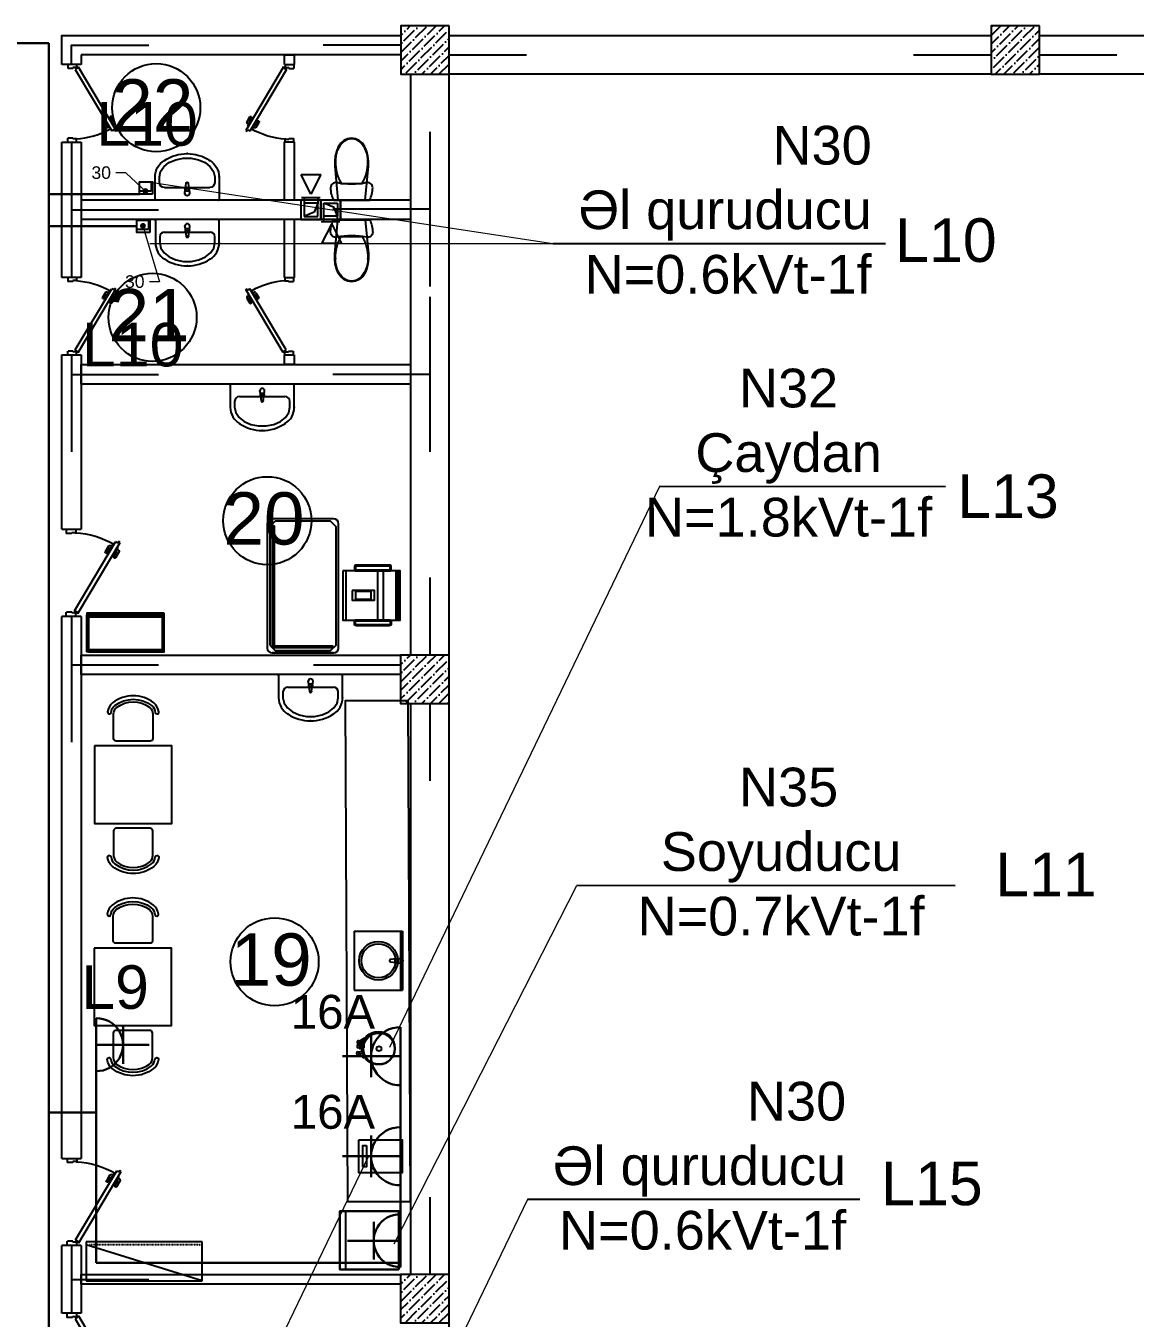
# Model space of a CAD drawing. Header units: millimetres. Extents: x 42452 to 2852333, y -419346 to 834876.
# Drawn here: x 2615055 to 2626512, y 445298 to 458648 of the extents above; entities that cross this region are included whole.
import ezdxf
from ezdxf import colors
from ezdxf.entities.mleader import LeaderData, LeaderLine
from ezdxf.math import Vec2, Vec3

# ---------------------------------------------------------------- set-up
doc = ezdxf.new("R2010")
doc.units = ezdxf.units.MM
for name, pattern in [('DASHED2', [0.375, 0.25, -0.125]), ('Hidden Line', [391.222223, 282.222223, -109]), ('Разомкнутая', [10583.333015, 6349.999905, -4233.333111])]:
    doc.linetypes.add(name, pattern=pattern)
for name, color, linetype, lineweight, true_color in [('0_Ном._пера__9', 253, 'Continuous', 18, 0xaaaaaa), ('Furniture tags', 35, 'Continuous', 0, 0x977a5e), ('V_PARETI', 250, 'Continuous', 9, 0x393939), ('Интерьер - Мебель_Ном._пера__75', 160, 'Continuous', 25, 0x2731ed)]:
    doc.layers.add(name, color=color, linetype=linetype, lineweight=lineweight, true_color=true_color)
for name, color, linetype, lineweight in [('2D-KIT EQUIP_Ном._пера__7', 7, 'Continuous', 18), ('2D-чертеж - Общий_Ном._пера__69_Ном._пера__7', 7, 'Continuous', 18), ('M.Y._Ном._пера__7', 7, 'Continuous', 18), ('MEBEL_Ном._пера__1_Ном._пера__7', 7, 'Continuous', 18), ('memar', 7, 'Continuous', 25), ('ДВЕРИ', 7, 'Continuous', 5), ('надписи', 5, 'Continuous', 30), ('Розетки10А', 94, 'Continuous', 30), ('Розетки16А', 94, 'Continuous', 30), ('Соедин_роз', 94, 'Continuous', 30)]:
    doc.layers.add(name, color=color, linetype=linetype, lineweight=lineweight)
doc.layers.add('VRV MUSA', color=5, linetype='Continuous')
doc.styles.add('Arial', font='arial.ttf', dxfattribs={"height": 200})
doc.styles.get("Standard").update_dxf_attribs({"font": 'arial.ttf'})
doc.styles.add('СГЕНЕРИР_СТИЛЬ_1', font='arial.ttf')

# ---------------------------------------------------------------- blocks, each defined once
blk = doc.blocks.new('qapi 700')
at = {"layer": 'ДВЕРИ', "color": 251, "lineweight": 25, "true_color": 0x636466}
for p, q in [((1281620, 90086), (1281659, 90086)), ((1281620, 89997), (1281651, 89997)), ((1281651, 89997), (1281651, 90034)), ((1281651, 90034), (1281659, 90034)), ((1281659, 90034), (1281659, 90086)), ((1282368, 90010), (1281735, 89633)), ((1282382, 89987), (1282368, 90010)), ((1282420, 90086), (1282380, 90086)), ((1282380, 90034), (1282380, 90085)), ((1282388, 90034), (1282380, 90034)), ((1282388, 89991), (1282382, 89987)), ((1282388, 89997), (1282388, 90034)), ((1282420, 89997), (1282388, 89997)), ((1282420, 89997), (1282388, 89997)), ((1282395, 89980), (1282388, 89991)), ((1282395, 89980), (1281741, 89591)), ((1281747, 89613), (1281735, 89633)), ((1281812, 89685), (1281762, 89656)), ((1281762, 89656), (1281765, 89651)), ((1281776, 89665), (1281770, 89676)), ((1281775, 89698), (1281826, 89728)), ((1281787, 89613), (1281837, 89642)), ((1281792, 89676), (1281793, 89674)), ((1281835, 89712), (1281794, 89687)), ((1281814, 89681), (1281812, 89685)), ((1281820, 89629), (1281818, 89631)), ((1281872, 89650), (1281831, 89626)), ((1281831, 89604), (1281881, 89634)), ((1281837, 89642), (1281835, 89646)), ((1281836, 89725), (1281838, 89722)), ((1281884, 89645), (1281883, 89647)), ((1281733, 89605), (1281747, 89613)), ((1281741, 89591), (1281733, 89605)), ((1281785, 89617), (1281787, 89613)), ((1281802, 89622), (1281809, 89609))]:
    blk.add_line(p, q, dxfattribs=at)
for centre, radius, start, end in [((1282471, 90052), 821, 183.4077, 209.5706), ((1281783, 89684), 15.9, 120.7133, 210.7133), ((1281798, 89680), 7.94, 120.7133, 210.7133), ((1281830, 89721), 7.94, 30.7133, 120.7133), ((1281831, 89718), 7.94, 300.7133, 30.7133), ((1281876, 89643), 7.94, 30.7133, 120.7133), ((1281877, 89641), 7.94, 300.7133, 30.7133), ((1281823, 89617), 15.9, 210.7133, 300.7133), ((1281827, 89633), 7.94, 210.7133, 300.7133)]:
    blk.add_arc(centre, radius, start, end, dxfattribs=at)
blk = doc.blocks.new('Умывальник 03 16')
at = {"layer": 'Интерьер - Мебель_Ном._пера__75', "color": 251, "linetype": 'Continuous', "true_color": 0x636466}
for p, q in [((0, 0), (-320, 0)), ((320, 0), (0, 0)), ((-330, -10), (-330, -240)), ((-235, -130), (235, -130)), ((-25, -70), (-21, -112)), ((-18, -121), (-11, -174)), ((-14, -110), (-14, -95)), ((-14, -95), (14, -95)), ((11, -174), (18, -121)), ((14, -95), (14, -110)), ((21, -112), (25, -70)), ((330, -240), (330, -10)), ((-285, -180), (-285, -240)), ((-285, -240), (-273, -295)), ((273, -295), (285, -240)), ((285, -240), (285, -180)), ((-273, -295), (-240, -345)), ((-240, -345), (-187, -387)), ((-187, -387), (-118, -417)), ((118, -417), (187, -387)), ((187, -387), (240, -345)), ((240, -345), (273, -295)), ((-118, -417), (-41, -433)), ((-41, -433), (41, -433)), ((41, -433), (118, -417))]:
    blk.add_line(p, q, dxfattribs=at)
for centre, radius, start, end in [((-320, -10), 10, 90, 180), ((320, -10), 10, 0, 90), ((-235, -180), 50, 90, 180), ((0, -70), 25, 0, 180), ((0, -110), 21.1, 185.1696, 212.771), ((0, -110), 21.1, 212.771, 327.229), ((0, -110), 13.6, 180, 0), ((0, -110), 21.1, 327.229, 354.8304), ((235, -180), 50, 0, 90), ((-133, -240), 197, 180, 239.3268), ((0, -173), 11.2, 187.1389, 352.8611), ((133, -240), 197, 300.6732, 0), ((0, -58), 422, 236.4705, 270), ((0, -58), 422, 270, 303.5295)]:
    blk.add_arc(centre, radius, start, end, dxfattribs=at)
for p in [(320, 0), (-330, -10), (-25, -70), (-18, -121), (21, -112), (11, -174), (330, -240), (-233, -410), (0, -480), (233, -410)]:
    blk.add_point(p, dxfattribs=at)
blk = doc.blocks.new('Унитаз 16_2')
at = {"layer": 'Интерьер - Мебель_Ном._пера__75', "color": 251, "linetype": 'Continuous', "true_color": 0x636466}
for p, q in [((-187, 0), (-194, -15)), ((187, 0), (-187, 0)), ((-141, 0), (-173, -350)), ((141, 0), (-141, 0)), ((173, -350), (141, 0)), ((194, -15), (187, 0)), ((-217, -112), (-218, -128)), ((-218, -128), (-216, -140)), ((-216, -95), (-217, -112)), ((-213, -79), (-216, -95)), ((-210, -62), (-213, -79)), ((-205, -46), (-210, -62)), ((-200, -31), (-205, -46)), ((-194, -15), (-200, -31)), ((200, -31), (194, -15)), ((205, -46), (200, -31)), ((210, -62), (205, -46)), ((213, -79), (210, -62)), ((216, -95), (213, -79)), ((217, -112), (216, -95)), ((216, -140), (218, -128)), ((218, -128), (217, -112)), ((-216, -140), (-212, -151)), ((-212, -151), (-206, -161)), ((-206, -161), (-198, -169)), ((-198, -169), (-188, -175)), ((-188, -175), (-178, -179)), ((-178, -179), (-166, -181)), ((-166, -181), (-154, -180)), ((-154, -180), (-116, -173)), ((-116, -173), (-78, -168)), ((0, -173), (-109, -173)), ((-78, -168), (-39, -165)), ((-39, -165), (0, -164)), ((0, -164), (39, -165)), ((109, -173), (0, -173)), ((39, -165), (78, -168)), ((78, -168), (116, -173)), ((116, -173), (154, -180)), ((154, -180), (166, -181)), ((166, -181), (178, -179)), ((178, -179), (188, -175)), ((188, -175), (198, -169)), ((198, -169), (206, -161)), ((206, -161), (212, -151)), ((212, -151), (216, -140)), ((-173, -350), (-175, -402)), ((175, -402), (173, -350)), ((-175, -402), (-169, -453)), ((-169, -453), (-157, -503)), ((-157, -503), (-138, -550)), ((138, -550), (157, -503)), ((157, -503), (169, -453)), ((169, -453), (175, -402)), ((-138, -550), (-112, -587)), ((-112, -587), (-79, -616)), ((-79, -616), (-41, -634)), ((-41, -634), (0, -640)), ((0, -631), (0, -631)), ((0, -640), (41, -634)), ((41, -634), (79, -616)), ((79, -616), (112, -587)), ((81, -605), (81, -605)), ((112, -587), (138, -550))]:
    blk.add_line(p, q, dxfattribs=at)
for centre, radius, start, end in [((258, -388), 425, 149.6518, 181.3539), ((-258, -388), 425, 358.6461, 30.3482), ((89, -412), 257, 176.8048, 228.4245), ((-89, -412), 257, 311.5755, 3.1952), ((1, -493), 139, 233.7772, 269.6644), ((-1, -493), 139, 270.3356, 306.2228)]:
    blk.add_arc(centre, radius, start, end, dxfattribs=at)
for p in [(109, -173), (-167, -398), (167, -398), (-81, -605)]:
    blk.add_point(p, dxfattribs=at)
blk = doc.blocks.new('_Dot')
at = {"color": 0, "linetype": 'ByBlock', "lineweight": -2}
blk.add_line((-0.5, 0), (-1, 0), dxfattribs=at)
at = {"color": 0, "linetype": 'ByBlock', "const_width": 0.5}
blk.add_lwpolyline([(-0.25, 0, 1), (0.25, 0, 1)], format="xyb", close=True, dxfattribs=at)
blk = doc.blocks.new('розетки10А')
at = {"layer": 'Розетки10А'}
for p, q in [((0, 0), (0, 650)), ((-233, 330), (233, 330)), ((-325, 0), (325, 0))]:
    blk.add_line(p, q, dxfattribs=at)
blk.add_arc((0, 5), 325, 359.0604, 180.9396, dxfattribs=at)
blk = doc.blocks.new('розетки16А')
at = {"layer": 'Розетки16А'}
for p, q in [((0, 0), (0, 600)), ((-215, 305), (215, 305)), ((-300, 0), (300, 0))]:
    blk.add_line(p, q, dxfattribs=at)
blk.add_arc((0, 5), 300, 359.0604, 180.9396, dxfattribs=at)

msp = doc.modelspace()

# ---------------------------------------------------------------- hatches: boundary and pattern name
at = {"layer": 'memar', "lineweight": 25}
h = msp.add_hatch(dxfattribs=at)
h.set_pattern_fill('ANSI36', color=256, scale=500)
h.set_pattern_definition([(45, (908887.793, 2915048.065), (33.1456304, 121.533978), [156.25, -31.25, 0, -31.25])])
h.paths.add_polyline_path([(2618926.33479, 458647.9843), (2618926.33479, 458147.9843), (2619426.33479, 458147.9843), (2619426.33479, 458647.9843)])
h = msp.add_hatch(dxfattribs=at)
h.set_pattern_fill('ANSI36', color=256, scale=500)
h.set_pattern_definition([(45, (902789.75, 2915048.065), (33.1456304, 121.533978), [156.25, -31.25, 0, -31.25])])
h.paths.add_polyline_path([(2625024.37997, 458647.9843), (2625024.37997, 458147.9843), (2625524.37997, 458147.9843), (2625524.37997, 458647.9843)])
h = msp.add_hatch(dxfattribs=at)
h.set_pattern_fill('ANSI36', color=256, scale=500)
h.set_pattern_definition([(45, (908887.99, 2908548.065), (33.1456304, 121.533978), [156.25, -31.25, 0, -31.25])])
h.paths.add_polyline_path([(2618926.13986, 452147.9843), (2618926.13986, 451647.9843), (2619426.13986, 451647.9843), (2619426.13986, 452147.9843)])
h = msp.add_hatch(dxfattribs=at)
h.set_pattern_fill('ANSI36', color=256, scale=500)
h.set_pattern_definition([(45, (908887.99, 2902148.065), (33.1456304, 121.533978), [156.25, -31.25, 0, -31.25])])
h.paths.add_polyline_path([(2618926.13986, 445747.9843), (2618926.13986, 445247.9843), (2619426.13986, 445247.9843), (2619426.13986, 445747.9843)])

# ---------------------------------------------------------------- linework, layer by layer
at = {"lineweight": 25}
for p, q in [((2623933.77387, 456397.69389), (2620499.3985, 456397.69389)), ((2624553.74379, 453886.62816), (2621599.10869, 453889.02998)), ((2624654.25658, 449764.78781), (2620744.671, 449767.2822)), ((2623669.46553, 446522.31416), (2620235.09016, 446522.31416))]:
    msp.add_line(p, q, dxfattribs=at)
at = {"color": 32, "lineweight": 25, "true_color": 0xc65c10}
for p, q in [((2615677.44313, 446085.13018), (2615677.44313, 445685.13018)), ((2616877.44313, 446085.13018), (2615677.44313, 446085.13018)), ((2616877.44313, 445685.13018), (2615677.44313, 446055.13018)), ((2616877.44313, 445685.13018), (2616877.44313, 446085.13018)), ((2615677.44313, 445685.13018), (2616877.44313, 445685.13018))]:
    msp.add_line(p, q, dxfattribs=at)
at = {"color": 32, "linetype": 'DASHED2', "lineweight": 25, "ltscale": 0.3, "true_color": 0xc65c10}
for q in [(2615707.43923, 446055.12628), (2616877.43923, 446055.13018)]:
    msp.add_line((2616847.43923, 446055.13408), q, dxfattribs=at)
at = {"color": 4, "lineweight": 25}
for points in [[(2616362.41989, 456909.28416), (2616229.70501, 456909.28416), (2616229.70501, 457038.03938), (2616362.41989, 457038.03938)], [(2616350.91989, 456941.28416), (2616229.70501, 456941.28416), (2616229.70501, 457038.03938), (2616350.91989, 457038.03938)], [(2616334.41989, 456512.84566), (2616201.70501, 456512.84566), (2616201.70501, 456641.60088), (2616334.41989, 456641.60088)], [(2616322.91989, 456544.84566), (2616201.70501, 456544.84566), (2616201.70501, 456641.60088), (2616322.91989, 456641.60088)]]:
    msp.add_lwpolyline(points, close=True, dxfattribs=at)
at = {"color": 32, "lineweight": 25}
for points in [[(2619024.78764, 446499.2543), (2618381.28764, 446499.2543), (2618356.16989, 451678.34566), (2618999.66989, 451678.34566)], [(2618908.1464, 445799.3048), (2618297.20998, 445799.3048), (2618297.20998, 446403.45303), (2618908.1464, 446403.45303)]]:
    msp.add_lwpolyline(points, close=True, dxfattribs=at)
at = {"color": 5, "lineweight": 25, "elevation": -399.18428}
for points in [[(2618510.73645, 448078.73713), (2618505.88988, 448078.73713), (2618505.88988, 448159.70375), (2618510.73645, 448159.70375)], [(2618544.68853, 448091.51338), (2618480.4609, 448091.51338), (2618480.4609, 448121.60431), (2618544.68853, 448121.60431)]]:
    msp.add_lwpolyline(points, close=True, dxfattribs=at)
at = {"color": 5, "lineweight": 25}
msp.add_circle((2618695.11973, 448088.1231, -399.18428), 171.49015, dxfattribs=at)
at = {"layer": '0_Ном._пера__9', "linetype": 'Continuous', "lineweight": 25}
for p, q in [((2617548.37414, 453505.22398), (2617548.37414, 452220.22398)), ((2617548.37414, 453505.22398), (2617548.37414, 452220.22398)), ((2618233.87414, 453555.72398), (2617598.87414, 453555.72398)), ((2618284.37414, 452220.22398), (2618284.37414, 453505.22398)), ((2618358.41989, 453019.34566), (2618358.41989, 452509.34566)), ((2618686.53007, 453019.34566), (2618686.53007, 452509.34566)), ((2618746.49352, 453019.34566), (2618746.49352, 452509.34566)), ((2618875.46286, 453019.34566), (2618875.46286, 452509.34566)), ((2618901.25736, 452509.34566), (2618901.25736, 453019.34566)), ((2618908.84134, 453019.34566), (2618908.84134, 452509.34566)), ((2618233.87414, 452169.72398), (2617598.87414, 452169.72398)), ((2617598.87414, 452169.72398), (2618233.87414, 452169.72398)), ((2618446.15825, 449295.48953), (2618446.15825, 448685.48953)), ((2618446.15825, 449295.48953), (2618946.15825, 449295.48953)), ((2618926.15825, 449295.48953), (2618926.15825, 448685.48953)), ((2618946.15825, 449295.48953), (2618946.15825, 448685.48953)), ((2618874.69199, 449008.21929), (2618821.75825, 449001.58953)), ((2618821.75825, 448979.38954), (2618874.69199, 448972.75976)), ((2618884.20544, 449011.48953), (2618924.48407, 449014.38953)), ((2618884.20544, 448969.48953), (2618924.48407, 448966.58953)), ((2618886.37724, 449004.08953), (2618901.24784, 449004.08953)), ((2618901.24784, 448976.88953), (2618886.37724, 448976.88953)), ((2618900.55325, 449004.08953), (2618900.55325, 448976.88953)), ((2618901.24784, 449004.08953), (2618901.24784, 448976.88953)), ((2618924.48407, 449014.38952), (2618929.54634, 449014.2857)), ((2618924.48407, 448966.58955), (2618929.47567, 448966.67861)), ((2618446.15825, 448685.48953), (2618946.15825, 448685.48953)), ((2618549.11215, 448166.30628, -399.18428), (2618541.75394, 448143.70284, -399.18428)), ((2618562.58083, 448161.92176, -399.18428), (2618549.11215, 448166.30628, -399.18428)), ((2618542.90609, 448057.46681, -399.18428), (2618492.03809, 448046.68406, -399.18428)), ((2618492.03809, 448046.68406, -399.18428), (2618496.07913, 448027.62033, -399.18428)), ((2618496.07913, 448027.62033, -399.18428), (2618546.98269, 448038.41063, -399.18428)), ((2618502.71234, 448156.41224, -399.18428), (2618496.68012, 448137.88205, -399.18428)), ((2618496.68012, 448137.88205, -399.18428), (2618546.15904, 448121.77494, -399.18428)), ((2618552.1567, 448140.31638, -399.18428), (2618502.71234, 448156.41224, -399.18428)), ((2618541.13096, 448081.38969, -399.18428), (2618527.27448, 448078.45246, -399.18428)), ((2618527.27448, 448078.45246, -399.18428), (2618532.20381, 448055.1982, -399.18428)), ((2618535.72172, 448125.17265, -399.18428), (2618528.36352, 448102.5692, -399.18428)), ((2618541.97924, 448098.13681, -399.18428), (2618528.36352, 448102.5692, -399.18428)), ((2618536.24485, 448036.13447, -399.18428), (2618541.17418, 448012.88021, -399.18428)), ((2618555.18194, 448015.84951, -399.18428), (2618541.17418, 448012.88021, -399.18428)), ((2618619.54359, 447137.42347), (2618619.54359, 446803.42347)), ((2618908.1464, 446403.45303), (2618297.20998, 446403.45303)), ((2618297.20998, 446403.45303), (2618297.20998, 445799.3048)), ((2618297.20998, 446403.45303), (2618297.20998, 445799.3048)), ((2618355.27106, 446403.45303), (2618355.27106, 445799.3048)), ((2618908.1464, 445799.3048), (2618908.1464, 446403.45303)), ((2618297.20998, 445799.3048), (2618908.1464, 445799.3048))]:
    msp.add_line(p, q, dxfattribs=at)
at = {"layer": '0_Ном._пера__9', "linetype": 'Continuous', "lineweight": 25, "flags": 128}
for points in [[(2617574.37414, 452251.79504), (2617630.4452, 452195.72398), (2618202.30307, 452195.72398), (2618258.37414, 452251.79504), (2618258.37414, 453473.65291), (2618202.30307, 453529.72398), (2617630.4452, 453529.72398), (2617574.37414, 453473.65291)], [(2617621.40967, 452223.75951), (2617602.40967, 452223.75951), (2617602.40967, 453483.71688), (2617621.40967, 453483.71688)], [(2618328.41989, 453019.34566), (2618328.41989, 452509.34566), (2618920.94828, 452509.34566), (2618920.94828, 453019.34566)], [(2618818.35771, 453017.83559), (2618823.32222, 453022.80616), (2618826.84475, 453031.29144), (2618826.8533, 453064.20441), (2618824.01081, 453071.93905), (2618816.88776, 453076.03159), (2618806.37233, 453077.83559), (2618470.3431, 453077.83559), (2618459.8414, 453076.03159), (2618452.70461, 453071.93905), (2618449.869, 453064.20441), (2618449.88277, 453031.29144), (2618453.3932, 453022.80616), (2618458.35771, 453017.83559)], [(2618814.21201, 453027.83559), (2618814.8463, 453028.47066), (2618816.84527, 453033.28589), (2618816.85284, 453062.42634), (2618815.87811, 453065.07866), (2618813.44617, 453066.47593), (2618805.52076, 453067.83559), (2618471.19576, 453067.83559), (2618463.27974, 453066.47576), (2618460.83954, 453065.07645), (2618459.86974, 453062.43114), (2618459.88193, 453033.28033), (2618461.87359, 453028.46619), (2618462.50342, 453027.83559)], [(2618426.27563, 452813.74137), (2618426.27563, 452713.74137), (2618656.27563, 452713.74137), (2618656.27563, 452813.74137)], [(2618461.27563, 452803.74137), (2618461.27563, 452723.74137), (2618621.27563, 452723.74137), (2618621.27563, 452803.74137)], [(2616082.58224, 452581.36847), (2615684.58224, 452581.36847), (2615684.58224, 452562.36847), (2616082.58224, 452562.36847)], [(2616482.57717, 452581.36847), (2616084.57971, 452581.36847), (2616084.57971, 452562.36847), (2616482.57717, 452562.36847)], [(2615702.57971, 452182.36847), (2615683.57971, 452182.36847), (2615683.57971, 452562.36847), (2615702.57971, 452562.36847)], [(2616464.57971, 452544.36847), (2615702.57971, 452544.36847), (2615702.57971, 452562.36847), (2616464.57971, 452562.36847)], [(2615702.57971, 452544.36847), (2616464.57971, 452544.36847), (2616464.57971, 452552.36847), (2615702.57971, 452552.36847)], [(2616464.57971, 452182.36847), (2616483.57971, 452182.36847), (2616483.57971, 452562.36847), (2616464.57971, 452562.36847)], [(2618818.35771, 452510.85573), (2618823.32222, 452505.88517), (2618826.84475, 452497.39989), (2618826.8533, 452464.48692), (2618824.01081, 452456.75228), (2618816.88776, 452452.65973), (2618806.37233, 452450.85573), (2618470.3431, 452450.85573), (2618459.8414, 452452.65973), (2618452.70461, 452456.75228), (2618449.869, 452464.48692), (2618449.88277, 452497.39989), (2618453.3932, 452505.88517), (2618458.35771, 452510.85573)], [(2618814.21201, 452500.85573), (2618814.8463, 452500.22066), (2618816.84527, 452495.40543), (2618816.85284, 452466.26499), (2618815.87811, 452463.61266), (2618813.44617, 452462.2154), (2618805.52076, 452460.85573), (2618471.19576, 452460.85573), (2618463.27974, 452462.21556), (2618460.83954, 452463.61487), (2618459.86974, 452466.26018), (2618459.88193, 452495.41099), (2618461.87359, 452500.22513), (2618462.50342, 452500.85573)], [(2615702.57971, 452194.36847), (2616464.57971, 452194.36847), (2616464.57971, 452202.36847), (2615702.57971, 452202.36847)], [(2615702.57971, 452182.36847), (2616464.57971, 452182.36847), (2616464.57971, 452194.36847), (2615702.57971, 452194.36847)], [(2618221.40967, 452223.75951), (2617621.40967, 452223.75951), (2617621.40967, 452242.75951), (2618221.40967, 452242.75951)], [(2615763.68159, 451208.84566), (2615763.68159, 450408.84566), (2616563.68159, 450408.84566), (2616563.68159, 451208.84566)], [(2615763.68159, 451208.84566), (2615763.68159, 450408.84566), (2616563.68159, 450408.84566), (2616563.68159, 451208.84566)], [(2615760.41989, 449120.34566), (2615760.41989, 448320.34566), (2616560.41989, 448320.34566), (2616560.41989, 449120.34566)], [(2615760.41989, 449120.34566), (2615760.41989, 448320.34566), (2616560.41989, 448320.34566), (2616560.41989, 449120.34566)], [(2618489.54359, 447137.42347), (2618489.54359, 446803.42347), (2618946.54359, 446803.42347), (2618946.54359, 447137.42347)], [(2618572.91971, 447080.73358), (2618572.91971, 446860.11337), (2618536.16748, 446860.11337), (2618536.16748, 447080.73358)]]:
    msp.add_lwpolyline(points, close=True, dxfattribs=at)
for points in [[(2615935.22625, 451555.06872, -0.1787008449), (2615973.18159, 451626.67537, -0.3368519154), (2616354.18159, 451626.67537, -0.1787008449), (2616392.13692, 451555.06872, 0.3755653008), (2616409.9762, 451539.46872, 0.4539476961), (2616427.81549, 451559.86872, 0.1787008449), (2616378.18159, 451653.50819, 0.3418996464), (2615949.18159, 451653.50819, 0.1787008449), (2615899.54769, 451559.86872, 0.4539476961), (2615917.38697, 451539.46872, 0.3755653008)], [(2615935.22625, 451555.06872, -0.1787008449), (2615973.18159, 451626.67537, -0.3368519154), (2616354.18159, 451626.67537, -0.1787008449), (2616392.13692, 451555.06872, 0.3755653008), (2616409.9762, 451539.46872, 0.4539476961), (2616427.81549, 451559.86872, 0.1787008449), (2616378.18159, 451653.50819, 0.3418996464), (2615949.18159, 451653.50819, 0.1787008449), (2615899.54769, 451559.86872, 0.4539476961), (2615917.38697, 451539.46872, 0.3755653008)], [(2616366.18159, 451539.46872), (2616366.18159, 451285.84566, -0.4142135624), (2616339.18159, 451258.84566), (2615988.18159, 451258.84566, -0.4142135624), (2615961.18159, 451285.84566), (2615961.18159, 451539.46872, -0.2134217653), (2615991.18159, 451606.55076, -0.3321443576), (2616336.18159, 451606.55076, -0.2134217653)], [(2616366.18159, 451539.46872), (2616366.18159, 451285.84566, -0.4142135624), (2616339.18159, 451258.84566), (2615988.18159, 451258.84566, -0.4142135624), (2615961.18159, 451285.84566), (2615961.18159, 451539.46872, -0.2134217653), (2615991.18159, 451606.55076, -0.3321443576), (2616336.18159, 451606.55076, -0.2134217653)], [(2616366.18159, 450078.2226), (2616366.18159, 450331.84566, 0.4142135624), (2616339.18159, 450358.84566), (2615988.18159, 450358.84566, 0.4142135624), (2615961.18159, 450331.84566), (2615961.18159, 450078.2226, 0.2134217653), (2615991.18159, 450011.14056, 0.3321443576), (2616336.18159, 450011.14056, 0.2134217653)], [(2616366.18159, 450078.2226), (2616366.18159, 450331.84566, 0.4142135624), (2616339.18159, 450358.84566), (2615988.18159, 450358.84566, 0.4142135624), (2615961.18159, 450331.84566), (2615961.18159, 450078.2226, 0.2134217653), (2615991.18159, 450011.14056, 0.3321443576), (2616336.18159, 450011.14056, 0.2134217653)], [(2615935.22625, 450062.6226, 0.1787008449), (2615973.18159, 449991.01595, 0.3368519154), (2616354.18159, 449991.01595, 0.1787008449), (2616392.13692, 450062.6226, -0.3755653008), (2616409.9762, 450078.2226, -0.4539476961), (2616427.81549, 450057.8226, -0.1787008449), (2616378.18159, 449964.18314, -0.3418996464), (2615949.18159, 449964.18314, -0.1787008449), (2615899.54769, 450057.8226, -0.4539476961), (2615917.38697, 450078.2226, -0.3755653008)], [(2615935.22625, 450062.6226, 0.1787008449), (2615973.18159, 449991.01595, 0.3368519154), (2616354.18159, 449991.01595, 0.1787008449), (2616392.13692, 450062.6226, -0.3755653008), (2616409.9762, 450078.2226, -0.4539476961), (2616427.81549, 450057.8226, -0.1787008449), (2616378.18159, 449964.18314, -0.3418996464), (2615949.18159, 449964.18314, -0.1787008449), (2615899.54769, 450057.8226, -0.4539476961), (2615917.38697, 450078.2226, -0.3755653008)], [(2615931.96455, 449466.56872, -0.1787008449), (2615969.91989, 449538.17537, -0.3368519154), (2616350.91989, 449538.17537, -0.1787008449), (2616388.87523, 449466.56872, 0.3755653008), (2616406.71451, 449450.96872, 0.4539476961), (2616424.55379, 449471.36872, 0.1787008449), (2616374.91989, 449565.00819, 0.3418996464), (2615945.91989, 449565.00819, 0.1787008449), (2615896.28599, 449471.36872, 0.4539476961), (2615914.12527, 449450.96872, 0.3755653008)], [(2615931.96455, 449466.56872, -0.1787008449), (2615969.91989, 449538.17537, -0.3368519154), (2616350.91989, 449538.17537, -0.1787008449), (2616388.87523, 449466.56872, 0.3755653008), (2616406.71451, 449450.96872, 0.4539476961), (2616424.55379, 449471.36872, 0.1787008449), (2616374.91989, 449565.00819, 0.3418996464), (2615945.91989, 449565.00819, 0.1787008449), (2615896.28599, 449471.36872, 0.4539476961), (2615914.12527, 449450.96872, 0.3755653008)], [(2616362.91989, 449450.96872), (2616362.91989, 449197.34566, -0.4142135624), (2616335.91989, 449170.34566), (2615984.91989, 449170.34566, -0.4142135624), (2615957.91989, 449197.34566), (2615957.91989, 449450.96872, -0.2134217653), (2615987.91989, 449518.05076, -0.3321443576), (2616332.91989, 449518.05076, -0.2134217653)], [(2616362.91989, 449450.96872), (2616362.91989, 449197.34566, -0.4142135624), (2616335.91989, 449170.34566), (2615984.91989, 449170.34566, -0.4142135624), (2615957.91989, 449197.34566), (2615957.91989, 449450.96872, -0.2134217653), (2615987.91989, 449518.05076, -0.3321443576), (2616332.91989, 449518.05076, -0.2134217653)], [(2616362.91989, 447989.7226), (2616362.91989, 448243.34566, 0.4142135624), (2616335.91989, 448270.34566), (2615984.91989, 448270.34566, 0.4142135624), (2615957.91989, 448243.34566), (2615957.91989, 447989.7226, 0.2134217653), (2615987.91989, 447922.64056, 0.3321443576), (2616332.91989, 447922.64056, 0.2134217653)], [(2616362.91989, 447989.7226), (2616362.91989, 448243.34566, 0.4142135624), (2616335.91989, 448270.34566), (2615984.91989, 448270.34566, 0.4142135624), (2615957.91989, 448243.34566), (2615957.91989, 447989.7226, 0.2134217653), (2615987.91989, 447922.64056, 0.3321443576), (2616332.91989, 447922.64056, 0.2134217653)], [(2615931.96455, 447974.1226, 0.1787008449), (2615969.91989, 447902.51595, 0.3368519154), (2616350.91989, 447902.51595, 0.1787008449), (2616388.87523, 447974.1226, -0.3755653008), (2616406.71451, 447989.7226, -0.4539476961), (2616424.55379, 447969.3226, -0.1787008449), (2616374.91989, 447875.68314, -0.3418996464), (2615945.91989, 447875.68314, -0.1787008449), (2615896.28599, 447969.3226, -0.4539476961), (2615914.12527, 447989.7226, -0.3755653008)], [(2615931.96455, 447974.1226, 0.1787008449), (2615969.91989, 447902.51595, 0.3368519154), (2616350.91989, 447902.51595, 0.1787008449), (2616388.87523, 447974.1226, -0.3755653008), (2616406.71451, 447989.7226, -0.4539476961), (2616424.55379, 447969.3226, -0.1787008449), (2616374.91989, 447875.68314, -0.3418996464), (2615945.91989, 447875.68314, -0.1787008449), (2615896.28599, 447969.3226, -0.4539476961), (2615914.12527, 447989.7226, -0.3755653008)]]:
    msp.add_lwpolyline(points, format="xyb", close=True, dxfattribs=at)
at = {"layer": '0_Ном._пера__9', "linetype": 'Continuous', "lineweight": 25, "elevation": -399.18428, "flags": 128}
for points in [[(2618494.35566, 448164.05777, 1), (2618485.06929, 448135.53124, 1)], [(2618480.97823, 448049.12695, 1), (2618487.19926, 448019.77905, 1)]]:
    msp.add_lwpolyline(points, format="xyb", close=True, dxfattribs=at)
for points in [[(2618492.80117, 448155.58067), (2618556.30612, 448195.18388)], [(2618486.16058, 448030.20501), (2618545.12675, 447984.11506)]]:
    msp.add_lwpolyline(points, dxfattribs=at)
at = {"layer": '0_Ном._пера__9', "linetype": 'Continuous', "lineweight": 25}
for centre, radius in [((2618696.15825, 448990.48953), 200), ((2618696.15825, 448990.48953), 175.84329), ((2618702.13079, 448081.62972, -399.18428), 165), ((2618702.13079, 448081.62972, -399.18428), 161), ((2618702.13079, 448081.62972, -399.18428), 25)]:
    msp.add_circle(centre, radius, dxfattribs=at)
for centre, radius, start, end in [((2617598.87414, 453505.22398), 50.5, 90, 180), ((2618233.87414, 453505.22398), 50.5, 0, 90), ((2617598.87414, 452220.22398), 50.5, 180, 270), ((2618233.87414, 452220.22398), 50.5, 270, 0), ((2618823.14848, 448990.48953), 11.18672, 97.138924777, 262.861075223), ((2618886.10536, 448990.48953), 21.08577, 95.169607129, 264.830392871), ((2618886.79995, 448990.48953), 21.08577, 95.169607129, 264.830392871), ((2618886.37724, 448990.48953), 13.6, 90, 270), ((2618926.15825, 448990.48953), 25, 249.28555608, 110.71444392), ((2618926.15825, 448990.48953), 24.03615, 277.837410945, 81.896703377)]:
    msp.add_arc(centre, radius, start, end, dxfattribs=at)
at = {"layer": '2D-KIT EQUIP_Ном._пера__7', "color": 32, "linetype": 'Continuous', "lineweight": 25}
msp.add_line((2618619.54359, 447137.42347), (2618619.54359, 446803.42347), dxfattribs=at)
at = {"layer": '2D-KIT EQUIP_Ном._пера__7', "color": 32, "linetype": 'Continuous', "lineweight": 25, "flags": 128}
for points in [[(2618489.54359, 447137.42347), (2618489.54359, 446803.42347), (2618946.54359, 446803.42347), (2618946.54359, 447137.42347)], [(2618572.91971, 447080.73358), (2618572.91971, 446860.11337), (2618536.16748, 446860.11337), (2618536.16748, 447080.73358)]]:
    msp.add_lwpolyline(points, close=True, dxfattribs=at)
at = {"layer": '2D-KIT EQUIP_Ном._пера__7', "color": 32, "linetype": 'Continuous', "lineweight": 25, "true_color": 0xc65c10}
for radius in [165, 161]:
    msp.add_circle((2618702.13079, 448081.62972, -399.18428), radius, dxfattribs=at)
at = {"layer": '2D-чертеж - Общий_Ном._пера__69_Ном._пера__7', "color": 32, "linetype": 'Hidden Line', "lineweight": 25}
for p, q in [((2618908.1464, 446403.45303), (2618297.20998, 446403.45303)), ((2618297.20998, 446403.45303), (2618297.20998, 445799.3048))]:
    msp.add_line(p, q, dxfattribs=at)
at = {"layer": '2D-чертеж - Общий_Ном._пера__69_Ном._пера__7', "color": 32, "linetype": 'Разомкнутая', "lineweight": 25}
for p, q in [((2618297.20998, 446403.45303), (2618297.20998, 445799.3048)), ((2618355.27106, 446403.45303), (2618355.27106, 445799.3048))]:
    msp.add_line(p, q, dxfattribs=at)
at = {"layer": '2D-чертеж - Общий_Ном._пера__69_Ном._пера__7', "color": 7, "linetype": 'Hidden Line', "lineweight": 25}
for p, q in [((2618908.1464, 445799.3048), (2618908.1464, 446403.45303)), ((2618297.20998, 445799.3048), (2618908.1464, 445799.3048))]:
    msp.add_line(p, q, dxfattribs=at)
at = {"layer": 'M.Y._Ном._пера__7', "color": 32, "linetype": 'Continuous', "lineweight": 25, "true_color": 0xc65c10}
for p, q in [((2618549.11215, 448166.30628, -399.18428), (2618541.75394, 448143.70284, -399.18428)), ((2618562.58083, 448161.92176, -399.18428), (2618549.11215, 448166.30628, -399.18428)), ((2618542.90609, 448057.46681, -399.18428), (2618492.03809, 448046.68406, -399.18428)), ((2618492.03809, 448046.68406, -399.18428), (2618496.07913, 448027.62033, -399.18428)), ((2618496.07913, 448027.62033, -399.18428), (2618546.98269, 448038.41063, -399.18428)), ((2618502.71234, 448156.41224, -399.18428), (2618496.68012, 448137.88205, -399.18428)), ((2618496.68012, 448137.88205, -399.18428), (2618546.15904, 448121.77494, -399.18428)), ((2618552.1567, 448140.31638, -399.18428), (2618502.71234, 448156.41224, -399.18428)), ((2618541.13096, 448081.38969, -399.18428), (2618527.27448, 448078.45246, -399.18428)), ((2618527.27448, 448078.45246, -399.18428), (2618532.20381, 448055.1982, -399.18428)), ((2618535.72172, 448125.17265, -399.18428), (2618528.36352, 448102.5692, -399.18428)), ((2618541.97924, 448098.13681, -399.18428), (2618528.36352, 448102.5692, -399.18428)), ((2618536.24485, 448036.13447, -399.18428), (2618541.17418, 448012.88021, -399.18428)), ((2618555.18194, 448015.84951, -399.18428), (2618541.17418, 448012.88021, -399.18428))]:
    msp.add_line(p, q, dxfattribs=at)
at = {"layer": 'M.Y._Ном._пера__7', "color": 32, "linetype": 'Continuous', "lineweight": 25, "true_color": 0xc65c10, "elevation": -399.18428, "flags": 128}
for points in [[(2618494.35566, 448164.05777, 1), (2618485.06929, 448135.53124, 1)], [(2618480.97823, 448049.12695, 1), (2618487.19926, 448019.77905, 1)]]:
    msp.add_lwpolyline(points, format="xyb", close=True, dxfattribs=at)
for points in [[(2618492.80117, 448155.58067), (2618556.30612, 448195.18388)], [(2618486.16058, 448030.20501), (2618545.12675, 447984.11506)]]:
    msp.add_lwpolyline(points, dxfattribs=at)
at = {"layer": 'M.Y._Ном._пера__7', "color": 32, "linetype": 'Continuous', "lineweight": 25, "true_color": 0xc65c10}
msp.add_circle((2618702.13079, 448081.62972, -399.18428), 25, dxfattribs=at)
at = {"layer": 'MEBEL_Ном._пера__1_Ном._пера__7', "color": 32, "linetype": 'Continuous', "lineweight": 25}
for p, q in [((2618446.15825, 449295.48953), (2618446.15825, 448685.48953)), ((2618446.15825, 449295.48953), (2618946.15825, 449295.48953)), ((2618926.15825, 449295.48953), (2618926.15825, 448685.48953)), ((2618946.15825, 449295.48953), (2618946.15825, 448685.48953)), ((2618874.69199, 449008.21929), (2618821.75825, 449001.58953)), ((2618821.75825, 448979.38954), (2618874.69199, 448972.75976)), ((2618884.20544, 449011.48953), (2618924.48407, 449014.38953)), ((2618884.20544, 448969.48953), (2618924.48407, 448966.58953)), ((2618886.37724, 449004.08953), (2618901.24784, 449004.08953)), ((2618901.24784, 448976.88953), (2618886.37724, 448976.88953)), ((2618900.55325, 449004.08953), (2618900.55325, 448976.88953)), ((2618901.24784, 449004.08953), (2618901.24784, 448976.88953)), ((2618924.48407, 449014.38952), (2618929.54634, 449014.2857)), ((2618924.48407, 448966.58955), (2618929.47567, 448966.67861)), ((2618446.15825, 448685.48953), (2618946.15825, 448685.48953))]:
    msp.add_line(p, q, dxfattribs=at)
for radius in [200, 175.84329]:
    msp.add_circle((2618696.15825, 448990.48953), radius, dxfattribs=at)
for centre, radius, start, end in [((2618823.14848, 448990.48953), 11.18672, 97.138924777, 262.861075223), ((2618886.10536, 448990.48953), 21.08577, 95.169607129, 264.830392871), ((2618886.79995, 448990.48953), 21.08577, 95.169607129, 264.830392871), ((2618886.37724, 448990.48953), 13.6, 90, 270), ((2618926.15825, 448990.48953), 25, 249.28555608, 110.71444392), ((2618926.15825, 448990.48953), 24.03615, 277.837410945, 81.896703377)]:
    msp.add_arc(centre, radius, start, end, dxfattribs=at)
at = {"layer": 'memar', "color": 0, "lineweight": 25}
for p, q in [((2617726.14, 458248.34361), (2617826.14, 458248.34361)), ((2617726.14, 457448.34361), (2617826.14, 457448.34361)), ((2617726.14, 456047.9843), (2617826.14, 456047.9843)), ((2617726.14, 455247.9843), (2617826.14, 455247.9843))]:
    msp.add_line(p, q, dxfattribs=at)
at = {"layer": 'memar', "lineweight": 25}
for p, q in [((2617897.3537, 457111.7637), (2618102.58387, 457111.7637)), ((2617999.36424, 456909.93252), (2617897.3537, 457111.7637)), ((2618102.58387, 457111.7637), (2617999.36424, 456909.93252)), ((2618110.60664, 456398.98486), (2618213.82627, 456600.81604)), ((2618213.82627, 456600.81604), (2618315.83681, 456398.98486)), ((2618315.83681, 456398.98486), (2618110.60664, 456398.98486))]:
    msp.add_line(p, q, dxfattribs=at)
at = {"layer": 'memar', "color": 7, "lineweight": 25}
for p, q in [((2617895.51948, 456847.9843), (2617895.51948, 456647.9843)), ((2618100.47523, 456847.9843), (2617895.51948, 456847.9843)), ((2618093.17346, 456871.92562), (2617901.33486, 456871.92562)), ((2617928.6909, 456871.92562), (2617928.6909, 456815.70462)), ((2618070.07868, 456871.92562), (2618070.07868, 456815.70462)), ((2618100.47523, 456647.9843), (2618100.47523, 456847.9843)), ((2618305.43098, 456847.9843), (2618100.47523, 456847.9843)), ((2618100.57801, 456847.9843), (2618100.57801, 456647.9843)), ((2618100.57801, 456647.9843), (2618100.57801, 456847.9843)), ((2618305.53375, 456847.9843), (2618305.53375, 456647.9843)), ((2618305.63653, 456647.9843), (2618305.63653, 456847.9843)), ((2617895.51948, 456647.9843), (2618100.47523, 456647.9843)), ((2618298.23198, 456624.04297), (2618106.39338, 456624.04297)), ((2618133.74943, 456624.04297), (2618133.74943, 456680.26397)), ((2618275.1372, 456624.04297), (2618275.1372, 456680.26397))]:
    msp.add_line(p, q, dxfattribs=at)
at = {"layer": 'memar', "color": 5, "lineweight": 25}
for p, q in [((2618033.30084, 456723.82271), (2617927.56035, 456679.77134)), ((2617927.92007, 456815.18656), (2617927.92007, 456679.21342)), ((2618069.30785, 456815.18656), (2617927.92007, 456815.18656)), ((2618070.07868, 456815.70462), (2618033.30084, 456723.82271)), ((2618069.30785, 456679.21342), (2618069.30785, 456815.18656)), ((2618238.35936, 456772.14589), (2618132.61887, 456816.19725)), ((2618132.97859, 456680.78204), (2618132.97859, 456816.75517)), ((2618132.97859, 456816.75517), (2618274.36637, 456816.75517)), ((2618275.1372, 456680.26397), (2618238.35936, 456772.14589)), ((2618274.36637, 456816.75517), (2618274.36637, 456680.78204)), ((2617927.92007, 456679.21342), (2618069.30785, 456679.21342)), ((2618274.36637, 456680.78204), (2618132.97859, 456680.78204))]:
    msp.add_line(p, q, dxfattribs=at)
at = {"layer": 'memar', "color": 3, "lineweight": 25}
for points in [[(2619426.33479, 458647.9843), (2618926.33479, 458647.9843), (2618926.33479, 458147.9843), (2619426.33479, 458147.9843)], [(2625524.37997, 458647.9843), (2625024.37997, 458647.9843), (2625024.37997, 458147.9843), (2625524.37997, 458147.9843)], [(2619426.13986, 452147.9843), (2618926.13986, 452147.9843), (2618926.13986, 451647.9843), (2619426.13986, 451647.9843)], [(2619426.13986, 445747.9843), (2618926.13986, 445747.9843), (2618926.13986, 445247.9843), (2619426.13986, 445247.9843)]]:
    msp.add_lwpolyline(points, close=True, dxfattribs=at)
at = {"layer": 'memar', "color": 0, "lineweight": 25}
for points in [[(2615426.14, 458247.98429), (2615426.14, 458547.9843), (2615626.14, 458547.9843)], [(2615626.14, 458547.9843), (2615626.14, 458547.9843), (2618926.33479, 458547.9843), (2618926.33479, 458347.9843), (2615626.14, 458347.9843)], [(2615626.14, 458347.9843), (2615626.14, 458247.98429)], [(2617726.14, 458248.34361), (2617726.14, 458347.9843), (2617826.14, 458347.9843), (2617826.14, 458248.34361)], [(2615626.14, 458247.98429), (2615426.14, 458247.98429)], [(2619026.14, 458147.9843), (2619026.14, 452147.9843)], [(2619425.96341, 432947.9843), (2619426.33479, 458147.9843)], [(2615426.14, 456047.9843), (2615426.14, 457447.9843)], [(2615426.14, 457447.9843), (2615626.14, 457447.9843)], [(2615626.14, 457447.9843), (2615626.14, 456047.9843)], [(2617726.14, 456847.9843), (2617726.14, 457448.34361)], [(2617826.14, 457448.3436), (2617826.14, 456847.9843)], [(2619026.14, 456847.9843), (2615626.14, 456847.9843)], [(2619026.14, 456647.9843), (2615626.14, 456647.9843)], [(2617726.14, 456047.9843), (2617726.14, 456647.9843)], [(2617826.14, 456647.9843), (2617826.14, 456047.9843)], [(2615626.14, 456047.9843), (2615426.14, 456047.9843)], [(2615426.14, 453447.9843), (2615426.14, 455247.9843)], [(2615426.14, 455247.9843), (2615626.14, 455247.9843)], [(2615626.14, 455247.9843), (2615626.14, 453447.9843)], [(2617826.14, 455247.9843), (2617826.14, 455147.9843), (2617726.14, 455147.9843), (2617726.14, 455247.9843)], [(2615426.14, 453447.9843), (2615626.14, 453447.9843)], [(2615426.14, 446947.9843), (2615426.14, 452547.9843)], [(2615626.14, 452547.9843), (2615426.14, 452547.9843)], [(2615626.14, 452547.9843), (2615626.14, 446947.9843)], [(2619026.14, 451647.9843), (2619026.14, 445747.9843)], [(2615426.14, 446947.9843), (2615626.14, 446947.9843)], [(2615426.14, 445347.9843), (2615426.14, 446047.9843)], [(2615626.14, 446047.9843), (2615426.14, 446047.9843)], [(2615626.14, 446047.9843), (2615626.14, 445347.9843)], [(2615626.14, 445347.9843), (2615426.14, 445347.9843)]]:
    msp.add_lwpolyline(points, dxfattribs=at)
at = {"layer": 'memar', "lineweight": 25}
for points in [[(2615526.14, 458247.98429), (2615526.14, 458447.98429), (2616326.14, 458447.98429)], [(2618926.33479, 458447.9843), (2618126.33479, 458447.9843)], [(2619426.33479, 458347.9843), (2620226.33479, 458347.9843)], [(2624224.37997, 458347.9843), (2625024.37997, 458347.9843)], [(2625524.37997, 458347.9843), (2626324.37997, 458347.9843)], [(2619226.14, 457554.14805), (2619226.14, 456754.14805)], [(2615526.14, 457447.9843), (2615526.14, 456047.9843)], [(2615526.14, 456747.9843), (2616426.14, 456747.9843)], [(2619226.14, 456754.14805), (2618226.14, 456754.14805)], [(2619226.14, 456754.14805), (2619226.14, 455954.14805)], [(2619226.14, 455847.9843), (2619226.14, 455047.9843)], [(2615526.14, 455247.9843), (2615526.14, 454247.9843)], [(2615526.14, 455047.9843), (2616426.14, 455047.9843)], [(2619226.14, 455047.9843), (2618226.14, 455047.9843)], [(2619226.14, 455047.9843), (2619226.14, 454247.9843)], [(2619226.14, 452947.9843), (2619226.14, 452147.9843)], [(2615526.14, 452547.9843), (2615526.14, 451247.9843)], [(2615526.14, 452047.9843), (2616426.14, 452047.9843)], [(2618026.13986, 452047.98429), (2618926.13986, 452047.98429)], [(2619226.14, 451647.9843), (2619226.14, 450847.9843)], [(2619226.14, 446547.9843), (2619226.14, 445747.9843)], [(2615526.14, 446047.9843), (2615526.14, 445347.9843)], [(2615526.14, 445697.9843), (2616326.14, 445697.9843)]]:
    msp.add_lwpolyline(points, dxfattribs=at)
at = {"layer": 'memar', "color": 0, "lineweight": 25}
for points in [[(2625024.37997, 458147.9843), (2619426.33479, 458147.9843), (2619426.33479, 458547.9843), (2625024.37997, 458547.9843)], [(2630976.13986, 458147.9843), (2625524.37997, 458147.9843), (2625524.37997, 458547.9843), (2630976.13986, 458547.9843)], [(2619026.14, 454947.9843), (2615626.14, 454947.9843), (2615626.14, 455147.9843), (2619026.14, 455147.9843)], [(2618926.13986, 451947.9843), (2615626.14, 451947.9843), (2615626.14, 452147.9843), (2618926.13986, 452147.9843)], [(2618926.13986, 445647.9843), (2615626.14, 445647.9843), (2615626.14, 445747.9843), (2618926.13986, 445747.9843)]]:
    msp.add_lwpolyline(points, close=True, dxfattribs=at)
for centre in [(2616401.64297, 457802.59298), (2616363.62164, 455637.10601), (2617549.33991, 453535.86756), (2617624.08427, 448979.1357)]:
    msp.add_circle(centre, 454.87332, dxfattribs=at)
at = {"layer": 'V_PARETI', "color": 7}
for p, q in [((2620499.3985, 456397.69389), (2616296.06245, 457038.03938)), ((2620499.3985, 456397.69389), (2616334.41989, 456397.69389)), ((2621599.10869, 453889.02998), (2618811.20473, 448093.46292)), ((2618860.40837, 446066.92889), (2620744.671, 449767.2822)), ((2618593.59899, 446971.7113), (2610798.50777, 430767.07344)), ((2620235.09016, 446522.31416), (2616576.51339, 438916.76987))]:
    msp.add_line(p, q, dxfattribs=at)
at = {"layer": 'Соедин_роз'}
for p, q in [((2613590.72608, 458469.84731), (2615293.41187, 458469.84731)), ((2615293.41187, 458469.84731), (2615293.41187, 444559.06441)), ((2616229.70501, 456909.28416), (2615293.41187, 456909.28416)), ((2616201.70501, 456577.22327), (2615293.41187, 456577.22327))]:
    msp.add_line(p, q, dxfattribs=at)
at = {"layer": 'Соедин_роз', "lineweight": 30}
for p, q in [((2618925.40433, 445867.90135), (2618925.40433, 448303.71606)), ((2615781.1498, 448237.16878), (2615781.1498, 445867.90135)), ((2615781.1498, 447420.76052), (2615293.41187, 447420.76052)), ((2615781.1498, 445867.90135), (2618925.40433, 445867.90135))]:
    msp.add_line(p, q, dxfattribs=at)

# ---------------------------------------------------------------- block references
at = {"layer": 'memar', "color": 0, "lineweight": 25}
for p, xscale, yscale, zscale, rotation in [((2705539.76816, -823657.44862), 0.9995990622998042, 0.9995990622998042, 0.9995990622998042, 90.00000000000001), ((2705539.76816, 1737153.41721), -0.9995990622998042, 0.9995990622998042, 0.9995990622998042, 90), ((2716722.3036, 1893883.6751), -1.123918947526444, 1.123918947526444, 1.123918947526444, 90), ((2717055.87949, 1891991.2502), -1.127511823903376, 1.127511823903376, 1.127511823903376, 90), ((2716990.40951, -999724.70228), 1.126832967059133, 1.126832967059133, 1.126832967059133, 90.00000000000001)]:
    msp.add_blockref('qapi 700', p, dxfattribs=dict(at, xscale=xscale, yscale=yscale, zscale=zscale, rotation=rotation))
at = {"layer": 'memar', "lineweight": 25, "rotation": 270}
for p, xscale, yscale, zscale in [((2527454.18849, -828203.68148), -1.003144055343956, 1.003144055343956, 1.003144055343956), ((2528169.25791, 1731442.73948), 0.9951456853083912, 0.9951456853083912, 0.9951456853083912)]:
    msp.add_blockref('qapi 700', p, dxfattribs=dict(at, xscale=xscale, yscale=yscale, zscale=zscale))
at = {"layer": 'memar', "color": 104, "linetype": 'Continuous', "lineweight": 25, "true_color": 0x029e21, "zscale": 1000, "rotation": 180}
msp.add_blockref('Унитаз 16_2', (2618419.68694, 456847.9843), dxfattribs=at)
at = {"layer": 'memar', "color": 104, "linetype": 'Continuous', "lineweight": 25, "true_color": 0x029e21, "xscale": -1, "zscale": 1000, "rotation": 180}
msp.add_blockref('Умывальник 03 16', (2616720.41646, 456847.9843), dxfattribs=at)
at = {"layer": 'memar', "color": 104, "linetype": 'Continuous', "lineweight": 25, "true_color": 0x029e21, "zscale": 1000}
for p in [(2616722.9013, 456647.9843), (2617496.57016, 454947.9843), (2617995.89388, 451947.00952)]:
    msp.add_blockref('Умывальник 03 16', p, dxfattribs=at)
at = {"layer": 'memar', "color": 104, "linetype": 'Continuous', "lineweight": 25, "true_color": 0x029e21, "xscale": -1, "zscale": 1000}
msp.add_blockref('Унитаз 16_2', (2618419.68694, 456643.54507), dxfattribs=at)
at = {"layer": 'Розетки10А', "xscale": 0.8409392615834386, "yscale": 0.8409392615834386, "zscale": 0.8409392615834386}
for p, rotation in [((2615781.1498, 448122.84691), 270), ((2618925.40433, 446098.26868), 90.00000000000001)]:
    msp.add_blockref('розетки10А', p, dxfattribs=dict(at, rotation=rotation))
at = {"layer": 'Розетки16А', "rotation": 90.00000000000001}
for p in [(2618925.40433, 448003.74632), (2618925.40433, 446970.42347)]:
    msp.add_blockref('розетки16А', p, dxfattribs=at)

# ---------------------------------------------------------------- texts
at = {"layer": 'memar', "linetype": 'Continuous', "lineweight": 25, "char_height": 540, "attachment_point": 3, "style": 'СГЕНЕРИР_СТИЛЬ_1'}
for s, insert in [('{\\fArial|b0|i0|c238|p38;22}', (2616785.38297, 458096.04856)), ('{\\fArial|b0|i0|c238|p38;2}1', (2616747.36164, 455930.56159)), ('{\\fArial|b0|i0|c238|p38;20}', (2617933.07991, 453829.32314)), ('1{\\fArial|b0|i0|c238|p38;9}', (2618007.82427, 449272.59129))]:
    msp.add_mtext(s, dxfattribs=dict(at, insert=insert))
at = {"layer": 'VRV MUSA', "color": 0, "lineweight": 25, "ltscale": 150, "char_height": 400, "attachment_point": 9, "style": 'Arial'}
for s, insert, width in [('{\\fArial|b0|i0|c238|p34;      N30\\P}Ə{\\fArial|b0|i0|c238|p34;l quruducu\\PN=0.6kVt-1f}', (2623791.48854, 455875.63155, -1379104.66334), 3104.1544235), ('\\pxqc;{\\fArial|b0|i0|c238|p34;N32\\PÇaydan\\PN=1.8kVt-1f}', (2624412.76763, 453366.96764, -1379104.66334), 2960.5275426), ('\\pxqc;{\\fArial|b0|i0|c238|p34; N35\\PSoyuducu\\PN=0.7kVt-1f}', (2624503.83478, 449245.46009, -1379104.66334), 3296.7479814), ('{\\fArial|b0|i0|c238|p34;      N30\\P}Ə{\\fArial|b0|i0|c238|p34;l quruducu\\PN=0.6kVt-1f}', (2623527.1802, 446000.25182, -1379104.66334), 3051.8710701)]:
    msp.add_mtext(s, dxfattribs=dict(at, insert=insert, width=width))
at = {"layer": 'надписи', "color": 94, "char_height": 450, "attachment_point": 1, "style": 'Arial'}
for s, insert, width in [('{\\fArial|b0|i0|c238|p34;L}10', (2615783.08245, 457860.27205), 1250.3373962), ('{\\fArial|b0|i0|c238|p34;L}10', (2624032.9486, 456659.31555, 1379104.66334), 1715.3092303), ('{\\fArial|b0|i0|c238|p34;L}10', (2615634.87134, 455580.0987), 1250.3373962), ('{\\fArial|b0|i0|c238|p34;L1}3', (2624673.95498, 454014.79619), 1488.1246886), ('{\\fArial|b0|i0|c238|p34;L}11', (2625067.03116, 450106.28775, 1379104.66334), 1147.33011), ('{\\fArial|b0|i0|c238|p34;L9}', (2615626.53554, 448943.18256), 1250.3373962), ('{\\fArial|b0|i0|c238|p34;L1}5', (2623888.68342, 446914.82096), 1525.9875944)]:
    msp.add_mtext(s, dxfattribs=dict(at, insert=insert, width=width))
at = {"layer": 'надписи', "color": 104, "char_height": 350, "width": 940.6293037, "attachment_point": 3}
for insert in [(2618662.0227, 448637.61782), (2618662.0227, 447604.29498)]:
    msp.add_mtext('16А', dxfattribs=dict(at, insert=insert))

# ---------------------------------------------------------------- leaders
at = {"layer": 'Furniture tags', "color": 1, "lineweight": 25}
ml = msp.add_multileader_mtext('Standard', dxfattribs=at)
ml.set_content('{\\fArial|b0|i0|c238|p34;30}', color=1, style='Arial')
ml.set_leader_properties(color=256, linetype='ByLayer', lineweight=-1)
ml.set_arrow_properties(name='DOT')
ml.build(insert=Vec2(0, 0))
ml.multileader.update_dxf_attribs({"has_text_frame": 1, "text_left_attachment_type": 3, "text_right_attachment_type": 2, "dogleg_length": 150, "arrow_head_size": 60})
ctx = ml.context
ctx.base_point, ctx.char_height, ctx.arrow_head_size, ctx.landing_gap_size, ctx.plane_origin = Vec3(2615698.77177, 457130.06789), 130, 60, 50, Vec3(2618619.60387, 455811.60335)
ctx.left_attachment, ctx.right_attachment, ctx.text_align_type = 3, 2, 2
notes = []
notes.append((ctx, [(0, (1, 1, 0), (2616087.74091, 457130.33392), (-1, 0), 103.2802, [(1, [(2616290.31245, 456941.28416)], 0, [])])]))
ctx.mtext.insert, ctx.mtext.width, ctx.mtext.alignment, ctx.mtext.line_spacing_factor, ctx.mtext.flow_direction = Vec3(2615934.46072, 457196.75275), 420.6988374, 3, 0.75, 5
ml = msp.add_multileader_mtext('Standard', dxfattribs=at)
ml.set_content('{\\fArial|b0|i0|c238|p34;30}', color=1, style='Arial')
ml.set_leader_properties(color=256, linetype='ByLayer', lineweight=-1)
ml.set_arrow_properties(name='DOT')
ml.build(insert=Vec2(0, 0))
ml.multileader.update_dxf_attribs({"has_text_frame": 1, "text_left_attachment_type": 3, "text_right_attachment_type": 2, "dogleg_length": 150, "arrow_head_size": 60})
ctx = ml.context
ctx.base_point, ctx.char_height, ctx.arrow_head_size, ctx.landing_gap_size, ctx.plane_origin = Vec3(2616045.2281, 456004.46651), 130, 60, 50, Vec3(2618966.0602, 454795.43337)
ctx.left_attachment, ctx.right_attachment, ctx.text_align_type = 3, 2, 2
notes.append((ctx, [(0, (1, 1, 0), (2616434.19725, 456004.73254), (-1, 0), 103.2802, [(1, [(2616264.41989, 456581.84566)], 0, [])])]))
ctx.mtext.insert, ctx.mtext.width, ctx.mtext.alignment, ctx.mtext.line_spacing_factor, ctx.mtext.flow_direction = Vec3(2616280.91705, 456071.15137), 420.6988374, 3, 0.75, 5
for ctx, leaders in notes:
    for number, flags, end, landing, length, lines in leaders:
        leader = LeaderData()
        leader.index, (leader.has_last_leader_line, leader.has_dogleg_vector, leader.attachment_direction) = number, flags
        leader.last_leader_point, leader.dogleg_vector, leader.dogleg_length = Vec3(end), Vec3(landing), length
        for number, points, colour, breaks in lines:
            line = LeaderLine()
            line.index, line.vertices, line.color, line.breaks = number, Vec3.list(points), colors.encode_raw_color(colour), breaks
            leader.lines.append(line)
        ctx.leaders.append(leader)

doc.saveas('drawing.dxf')
